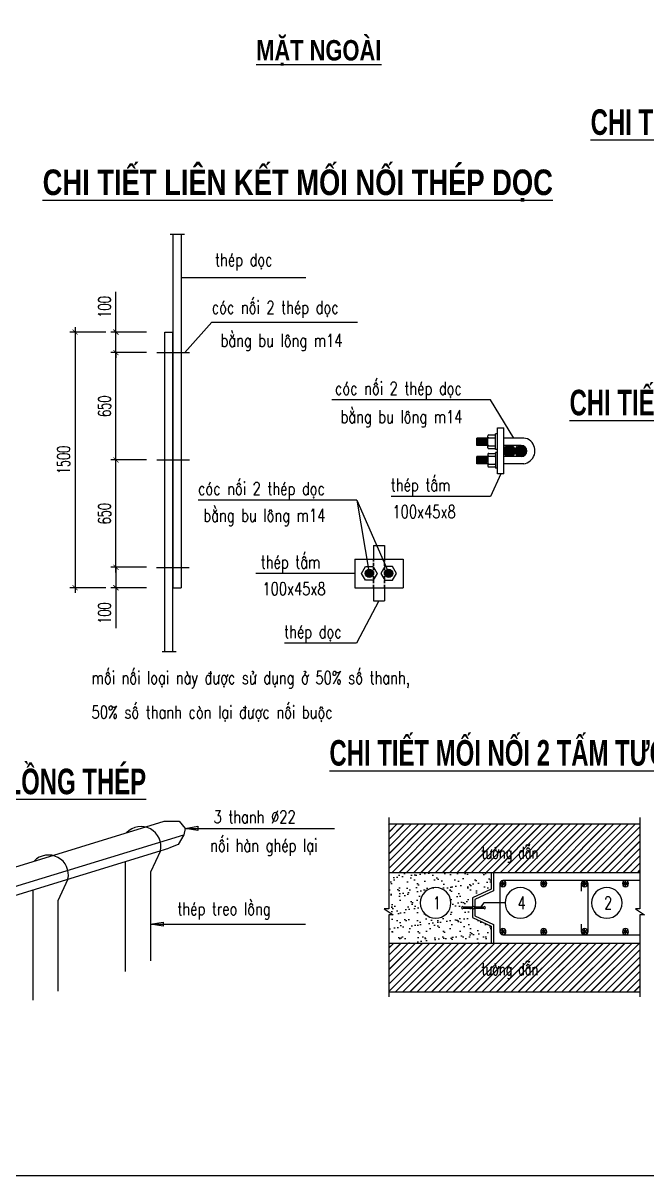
# Model space of a CAD drawing. Header units: millimetres. Extents: x -143570 to 58447, y -1448440 to -1202244.
# Drawn here: x -111154 to -98945, y -1275109 to -1252561 of the extents above; entities that cross this region are included whole.
import ezdxf
from ezdxf.enums import TextEntityAlignment as Align

# ---------------------------------------------------------------- set-up
doc = ezdxf.new("R2010")
doc.units = ezdxf.units.MM
doc.header["$LTSCALE"] = 30
doc.header["$PDMODE"] = 3
doc.linetypes.add('DASHED', pattern=[19.05, 12.7, -6.35])
doc.layers.get('0').update_dxf_attribs({"lineweight": 9})
doc.layers.get('Defpoints').update_dxf_attribs({"lineweight": 9})
for name, color, linetype in [('ccu11-Cotthep', 9, 'Continuous'), ('ccu11-Dim', 8, 'Continuous'), ('ccu11-Hatch', 8, 'Continuous'), ('ccu11-Manh', 8, 'Continuous'), ('ccu11-Text', 31, 'Continuous'), ('ccu11-Thay', 7, 'Continuous'), ('ccu11-Thep', 4, 'Continuous'), ('ccu11-Thep doc', 4, 'Continuous'), ('ccu11-Thepdai', 6, 'Continuous')]:
    doc.layers.add(name, color=color, linetype=linetype)
doc.layers.add('ccu11-Khuat', color=9, linetype='DASHED', lineweight=30)
doc.styles.add('ccu11-dim', font='vnsimli.shx', dxfattribs={"width": 0.65, "bigfont": 'bigfont.shx'})
doc.styles.add('ccu11-VnAvH-B', font='')
doc.styles.add('ccu11-vnsimli', font='vnsimli.shx', dxfattribs={"width": 0.8, "bigfont": 'vns.shx'})
doc.styles.add('ccu11-vnsimple', font='vnsimple.shx', dxfattribs={"bigfont": 'bigfont.shx'})
doc.styles.add('ccu11_simli', font='vnsimli.shx', dxfattribs={"width": 0.8})
doc.styles.get('ccu11-VnAvH-B').set_extended_font_data('.VnAvantH', bold=True)
doc.dimstyles.new('ccu11-100', dxfattribs={"dimscale": 100, "dimtxt": 2.5, "dimasz": 1, "dimexe": 1, "dimexo": 2, "dimgap": 1, "dimtad": 1, "dimdec": 0, "dimdsep": 46, "dimtxsty": 'ccu11-dim', "dimblk": 'ARCHTICK', "dimcen": -1, "dimdle": 1, "dimclrd": 256, "dimclre": 256, "dimclrt": 3, "dimadec": 0, "dimazin": 2, "dimtfac": 0.1, "dimtdec": 0, "dimtmove": 0, "dimatfit": 1, "dimldrblk": 'ARCHTICK', "dimfxl": 1, "dimtvp": 0.833333, "dimtolj": 1, "dimtzin": 12, "dimarcsym": 0})
doc.dimstyles.new('ccu11-100x4', dxfattribs={"dimscale": 100, "dimtxt": 2.5, "dimasz": 1, "dimexe": 1, "dimexo": 2, "dimgap": 1, "dimtad": 1, "dimdec": 0, "dimlfac": 0.25, "dimdsep": 46, "dimtxsty": 'ccu11-dim', "dimblk": 'ARCHTICK', "dimcen": -1, "dimdle": 1, "dimclrd": 256, "dimclre": 256, "dimclrt": 3, "dimadec": 0, "dimazin": 2, "dimtfac": 0.1, "dimtdec": 0, "dimtmove": 0, "dimatfit": 1, "dimldrblk": 'ARCHTICK', "dimfxl": 1, "dimtvp": 0.833333, "dimtolj": 1, "dimtzin": 12, "dimarcsym": 0})

# ---------------------------------------------------------------- blocks, each defined once
blk = doc.blocks.new('_ARCHTICK')
at = {"color": 0, "linetype": 'ByBlock', "const_width": 0.15}
blk.add_lwpolyline([(-0.5, -0.5), (0.5, 0.5)], dxfattribs=at)
blk = doc.blocks.new('*D836')
at = {"layer": 'ccu11-Dim', "lineweight": -2, "transparency": 16777216}
for p, q in [((-109536, -1258606), (-110236, -1258606)), ((-110136, -1258506), (-110136, -1263706)), ((-109536, -1263606), (-110236, -1263606))]:
    blk.add_line(p, q, dxfattribs=at)
at = {"layer": 'Defpoints', "color": 0, "transparency": 16777216}
for p in [(-109336, -1258606), (-110136, -1263606), (-109336, -1263606)]:
    blk.add_point(p, dxfattribs=at)
at = {"layer": 'ccu11-Dim', "lineweight": -2, "transparency": 16777216, "xscale": 100, "yscale": 100, "zscale": 100}
for p, rotation in [((-110136, -1258606), 90), ((-110136, -1263606), 270)]:
    blk.add_blockref('_ARCHTICK', p, dxfattribs=dict(at, rotation=rotation))
at = {"layer": 'ccu11-Dim', "color": 3, "transparency": 16777216, "insert": (-110361, -1261106), "char_height": 250, "attachment_point": 5, "rotation": 90, "style": 'ccu11-dim'}
blk.add_mtext('\\A1;1500', dxfattribs=at)
blk = doc.blocks.new('*D837')
at = {"layer": 'ccu11-Dim', "lineweight": -2, "transparency": 16777216}
for p, q in [((-109336, -1263206), (-109336, -1263106)), ((-108736, -1263206), (-109436, -1263206)), ((-109336, -1263206), (-109336, -1263606)), ((-108736, -1263606), (-109436, -1263606)), ((-109336, -1263606), (-109336, -1264393))]:
    blk.add_line(p, q, dxfattribs=at)
at = {"layer": 'Defpoints', "color": 0, "transparency": 16777216}
for p in [(-108536, -1263206), (-109336, -1263606), (-108536, -1263606)]:
    blk.add_point(p, dxfattribs=at)
at = {"layer": 'ccu11-Dim', "lineweight": -2, "transparency": 16777216, "xscale": 100, "yscale": 100, "zscale": 100}
for p, rotation in [((-109336, -1263206), 270), ((-109336, -1263606), 90)]:
    blk.add_blockref('_ARCHTICK', p, dxfattribs=dict(at, rotation=rotation))
at = {"layer": 'ccu11-Dim', "color": 3, "transparency": 16777216, "insert": (-109561, -1264100), "char_height": 250, "attachment_point": 5, "rotation": 90, "style": 'ccu11-dim'}
blk.add_mtext('\\A1;100', dxfattribs=at)
blk = doc.blocks.new('*D838')
at = {"layer": 'ccu11-Dim', "lineweight": -2, "transparency": 16777216}
for p, q in [((-109336, -1258606), (-109336, -1257820)), ((-108736, -1258606), (-109436, -1258606)), ((-109336, -1259006), (-109336, -1258606)), ((-108736, -1259006), (-109436, -1259006)), ((-109336, -1259006), (-109336, -1259106))]:
    blk.add_line(p, q, dxfattribs=at)
at = {"layer": 'Defpoints', "color": 0, "transparency": 16777216}
for p in [(-109336, -1258606), (-108536, -1258606), (-108536, -1259006)]:
    blk.add_point(p, dxfattribs=at)
at = {"layer": 'ccu11-Dim', "lineweight": -2, "transparency": 16777216, "xscale": 100, "yscale": 100, "zscale": 100}
for p, rotation in [((-109336, -1258606), 270), ((-109336, -1259006), 90)]:
    blk.add_blockref('_ARCHTICK', p, dxfattribs=dict(at, rotation=rotation))
at = {"layer": 'ccu11-Dim', "color": 3, "transparency": 16777216, "insert": (-109561, -1258113), "char_height": 250, "attachment_point": 5, "rotation": 90, "style": 'ccu11-dim'}
blk.add_mtext('\\A1;100', dxfattribs=at)
blk = doc.blocks.new('*D839')
at = {"layer": 'ccu11-Dim', "lineweight": -2, "transparency": 16777216}
for p, q in [((-108736, -1259006), (-109436, -1259006)), ((-109336, -1261206), (-109336, -1258906)), ((-108736, -1261106), (-109436, -1261106))]:
    blk.add_line(p, q, dxfattribs=at)
at = {"layer": 'Defpoints', "color": 0, "transparency": 16777216}
for p in [(-109336, -1259006), (-108536, -1259006), (-108536, -1261106)]:
    blk.add_point(p, dxfattribs=at)
at = {"layer": 'ccu11-Dim', "lineweight": -2, "transparency": 16777216, "xscale": 100, "yscale": 100, "zscale": 100}
for p, rotation in [((-109336, -1259006), 90), ((-109336, -1261106), 270)]:
    blk.add_blockref('_ARCHTICK', p, dxfattribs=dict(at, rotation=rotation))
at = {"layer": 'ccu11-Dim', "color": 3, "transparency": 16777216, "insert": (-109561, -1260056), "char_height": 250, "attachment_point": 5, "rotation": 90, "style": 'ccu11-dim'}
blk.add_mtext('\\A1;650', dxfattribs=at)
blk = doc.blocks.new('*D840')
at = {"layer": 'ccu11-Dim', "lineweight": -2, "transparency": 16777216}
for p, q in [((-109336, -1263306), (-109336, -1261006)), ((-108736, -1261106), (-109436, -1261106)), ((-108736, -1263206), (-109436, -1263206))]:
    blk.add_line(p, q, dxfattribs=at)
at = {"layer": 'Defpoints', "color": 0, "transparency": 16777216}
for p in [(-109336, -1261106), (-108536, -1261106), (-108536, -1263206)]:
    blk.add_point(p, dxfattribs=at)
at = {"layer": 'ccu11-Dim', "lineweight": -2, "transparency": 16777216, "xscale": 100, "yscale": 100, "zscale": 100}
for p, rotation in [((-109336, -1261106), 90), ((-109336, -1263206), 270)]:
    blk.add_blockref('_ARCHTICK', p, dxfattribs=dict(at, rotation=rotation))
at = {"layer": 'ccu11-Dim', "color": 3, "transparency": 16777216, "insert": (-109561, -1262156), "char_height": 250, "attachment_point": 5, "rotation": 90, "style": 'ccu11-dim'}
blk.add_mtext('\\A1;650', dxfattribs=at)
blk = doc.blocks.new('coc noi 1')
at = {"layer": 'ccu11-Hatch'}
h = blk.add_hatch(dxfattribs=at)
h.set_pattern_fill('ANSI31', color=256, scale=100, style=0)
h.set_pattern_definition([(45, (-151629.909, 23531.257), (-8.8388348, 8.8388348), [])])
h.paths.add_polyline_path([(340, 0, 1), (120, 0, 1)])
h = blk.add_hatch(dxfattribs=at)
h.set_pattern_fill('ANSI31', color=256, scale=100, style=0)
h.set_pattern_definition([(45, (-151409.909, 23531.257), (-8.8388348, 8.8388348), [])])
h.paths.add_polyline_path([(560, 0, 1), (340, 0, 1)])
at = {"layer": 'ccu11-Dim'}
for p, q in [((-409, 110), (-389, 250)), ((-399, 110), (-379, 250)), ((-379, 110), (-359, 250)), ((-369, 110), (-349, 250)), ((-349, 110), (-329, 250)), ((-339, 110), (-319, 250)), ((-319, 110), (-299, 250)), ((-309, 110), (-289, 250)), ((-289, 110), (-269, 250)), ((-279, 110), (-259, 250)), ((-259, 110), (-239, 250)), ((-249, 110), (-229, 250)), ((-229, 110), (-209, 250)), ((-219, 110), (-199, 250)), ((-175, 257), (-55, 257)), ((-175, 103), (-55, 103)), ((-409, -250), (-389, -110)), ((-399, -250), (-379, -110)), ((-379, -250), (-359, -110)), ((-369, -250), (-349, -110)), ((-349, -250), (-329, -110)), ((-339, -250), (-319, -110)), ((-319, -250), (-299, -110)), ((-309, -250), (-289, -110)), ((-289, -250), (-269, -110)), ((-279, -250), (-259, -110)), ((-259, -250), (-239, -110)), ((-249, -250), (-229, -110)), ((-229, -250), (-209, -110)), ((-219, -250), (-199, -110)), ((-175, -103), (-55, -103)), ((-175, -257), (-55, -257))]:
    blk.add_line(p, q, dxfattribs=at)
for centre, start, end in [((-175, 272), 180, 270), ((-175, 242), 90, 180), ((-55, 272), 270, 0), ((-55, 242), 0, 90), ((-175, 118), 180, 270), ((-175, 88), 90, 180), ((-55, 118), 270, 0), ((-55, 88), 0, 90), ((-175, -88), 180, 270), ((-175, -118), 90, 180), ((-55, -88), 270, 0), ((-55, -118), 0, 90), ((-175, -242), 180, 270), ((-175, -272), 90, 180), ((-55, -242), 270, 0), ((-55, -272), 0, 90)]:
    blk.add_arc(centre, 15, start, end, dxfattribs=at)
at = {"layer": 'ccu11-Thay'}
for p, q in [((-190, 250), (-409, 250)), ((-409, 110), (-409, 250)), ((-190, 62), (-190, 298)), ((-175, 313), (-55, 313)), ((-40, 27), (-40, 333)), ((0, 333), (-40, 333)), ((0, -450), (0, 450)), ((0, 450), (120, 450)), ((120, -450), (120, 450)), ((509, 250), (120, 250)), ((-190, 110), (-409, 110)), ((-175, 47), (-55, 47)), ((0, 27), (-40, 27)), ((460, 110), (120, 110)), ((147, 86), (144, 83)), ((149, 74), (144, 79)), ((156, 81), (151, 86)), ((304, 81), (309, 86)), ((311, 74), (316, 79)), ((316, 83), (313, 86)), ((367, 86), (364, 83)), ((369, 74), (364, 79)), ((376, 81), (371, 86)), ((524, 81), (529, 86)), ((531, 74), (536, 79)), ((536, 83), (533, 86)), ((-409, -250), (-409, -110)), ((-190, -110), (-409, -110)), ((-190, -62), (-190, -298)), ((-175, -47), (-55, -47)), ((-40, -27), (-40, -333)), ((0, -27), (-40, -27)), ((460, -110), (120, -110)), ((149, -74), (144, -79)), ((144, -83), (147, -86)), ((156, -81), (151, -86)), ((304, -81), (309, -86)), ((311, -74), (316, -79)), ((313, -86), (316, -83)), ((369, -74), (364, -79)), ((364, -83), (367, -86)), ((376, -81), (371, -86)), ((524, -81), (529, -86)), ((531, -74), (536, -79)), ((533, -86), (536, -83)), ((-190, -250), (-409, -250)), ((-175, -313), (-55, -313)), ((0, -333), (-40, -333)), ((120, -450), (0, -450)), ((509, -250), (120, -250))]:
    blk.add_line(p, q, dxfattribs=at)
for centre in [(230, 0), (450, 0)]:
    blk.add_circle(centre, 110, dxfattribs=at)
for centre, radius, start, end in [((-175, 298), 15, 90, 180), ((-55, 298), 15, 0, 90), ((509, 50), 200, 45.5847, 90), ((-175, 62), 15, 180, 270), ((-55, 62), 15, 270, 0), ((146, 81), 3, 135, 225), ((149, 84), 3, 45, 135), ((311, 84), 3, 45, 135), ((314, 81), 3, 315, 45), ((366, 81), 3, 135, 225), ((369, 84), 3, 45, 135), ((460, 0), 110, 270, 90), ((472, 5), 258, 278.1898, 46.7305), ((531, 84), 3, 45, 135), ((534, 81), 3, 315, 45), ((-175, -62), 15, 90, 180), ((-55, -62), 15, 0, 90), ((146, -81), 3, 135, 225), ((149, -84), 3, 225, 315), ((311, -84), 3, 225, 315), ((314, -81), 3, 315, 45), ((366, -81), 3, 135, 225), ((369, -84), 3, 225, 315), ((531, -84), 3, 225, 315), ((534, -81), 3, 315, 45), ((-175, -298), 15, 180, 270), ((-55, -298), 15, 270, 0)]:
    blk.add_arc(centre, radius, start, end, dxfattribs=at)
blk = doc.blocks.new('coc noi 2')
at = {"layer": 'ccu11-Hatch'}
h = blk.add_hatch(dxfattribs=at)
h.set_pattern_fill('ANSI31', color=256, scale=100, style=0)
h.set_pattern_definition([(45, (-152649.407, 24822.856), (-8.8388348, 8.8388348), [])])
h.paths.add_polyline_path([(-590, -280, 1), (-730, -280, 1)])
h.paths.add_polyline_path([(-210, -280, 1), (-350, -280, 1)])
at = {"layer": 'ccu11-Khuat', "ltscale": 0.15}
for p, q in [((-580, -560), (-580, 0)), ((-360, -560), (-360, 0))]:
    blk.add_line(p, q, dxfattribs=at)
at = {"layer": 'ccu11-Thay'}
for p, q in [((-580, 266), (-580, 0)), ((-580, 266), (-360, 266)), ((-360, 266), (-360, 0)), ((-940, 0), (0, 0)), ((-940, 0), (-940, -560)), ((0, 0), (0, -560)), ((-940, -560), (0, -560)), ((-580, -560), (-580, -819)), ((-360, -560), (-360, -819)), ((-580, -819), (-360, -819))]:
    blk.add_line(p, q, dxfattribs=at)
for points in [[(-737, -147), (-583, -147), (-507, -280), (-583, -413), (-737, -413), (-813, -280)], [(-203, -147), (-357, -147), (-433, -280), (-357, -413), (-203, -413), (-127, -280)]]:
    blk.add_lwpolyline(points, close=True, dxfattribs=at)
for centre, radius in [((-660, -280), 80), ((-660, -280), 70), ((-280, -280), 80), ((-280, -280), 70)]:
    blk.add_circle(centre, radius, dxfattribs=at)
blk = doc.blocks.new('SHD')
at = {"layer": 'ccu11-Cotthep'}
blk.add_circle((300, 0), 300, dxfattribs=at)
at = {"layer": 'ccu11-Cotthep', "color": 31, "style": 'ccu11_simli', "width": 0.8}
blk.add_attdef('DK', text='', height=250, dxfattribs=at).set_placement((-101, 65), align=Align.BOTTOM_RIGHT)
blk.add_attdef('KH', text='', height=250, dxfattribs=at).set_placement((300, 0), align=Align.MIDDLE)
blk.add_attdef('KC', text='', height=250, dxfattribs=at).set_placement((-101, -142), align=Align.TOP_RIGHT)
blk = doc.blocks.new('MCT')
at = {"ltscale": 0.005}
for p, q in [((-0.49, 0), (0.49, 0)), ((0.35, -0.35), (-0.35, 0.35)), ((-0.35, -0.35), (0.35, 0.35)), ((0, -0.49), (0, 0.49))]:
    blk.add_line(p, q, dxfattribs=at)
blk.add_circle((0, 0), 0.492, dxfattribs=at)

msp = doc.modelspace()

# ---------------------------------------------------------------- hatches: boundary and pattern name
msp.add_hatch(color=256).paths.add_polyline_path([(-102142.63, -1269852.08), (-102321.34, -1269852.08, 0.57735027), (-102357.26, -1269852.08), (-102535.97, -1269852.08, 3.73205081), (-102535.97, -1269872.81), (-102357.26, -1269872.81, 0.57735027), (-102321.34, -1269872.81), (-102142.63, -1269872.81, 3.73205081)])
at = {"layer": 'ccu11-Hatch'}
h = msp.add_hatch(dxfattribs=at)
h.set_pattern_fill('JIS_LC_20', color=256, scale=5)
h.set_pattern_definition([(45, (1309.57, 676.48), (-70.710678, 70.710678), []), (45, (1311.57, 676.48), (-70.710678, 70.710678), [])])
h.paths.add_polyline_path([(-99083.85, -1268224.71), (-103998.24, -1268224.71), (-103998.24, -1269171.24), (-99083.85, -1269171.24)])
h.paths.add_polyline_path([(-99083.85, -1270553.64), (-103998.24, -1270553.64), (-103998.24, -1271508.94), (-99083.85, -1271508.94)])
h.paths.add_polyline_path([(-102281.43, -1268996.07), (-100716.36, -1268996.07), (-100716.36, -1268436.52), (-102281.43, -1268436.52)], flags=24)
h.paths.add_polyline_path([(-102281.43, -1271272.6), (-100716.36, -1271272.6), (-100716.36, -1270713.06), (-102281.43, -1270713.06)], flags=24)
h = msp.add_hatch(dxfattribs=at)
h.set_pattern_fill('AR-SAND', color=256, scale=5, style=0)
h.set_pattern_definition([(37.5, (1309.57, 676.48), (-8.000156, 244.70662), [0, -193.04, 0, -215.9, 0, -206.375]), (7.5, (1309.57, 676.48), (224.76164, 358.41255), [0, -104.14, 0, -173.99, 0, -66.675]), (327.5, (1153.36, 676.48), (395.496185, 0.718592), [0, -63.5, 0, -228.6, 0, -298.45]), (317.5, (1153.36, 676.48), (381.77823, 111.46466), [0, -31.75, 0, -149.86, 0, -171.45])])
h.paths.add_polyline_path([(-101996.89, -1269171.24), (-103998.24, -1269171.24), (-103998.24, -1269885.62), (-104085.6, -1269885.62), (-103910.87, -1270002.11), (-103998.24, -1270002.11), (-103998.24, -1270553.64), (-101996.89, -1270553.64), (-101996.89, -1270225.4), (-102362.34, -1270052.03), (-102362.34, -1269872.81), (-102535.97, -1269872.81, -3.73205081), (-102535.97, -1269852.08), (-102362.34, -1269852.08), (-102362.34, -1269672.86), (-101996.89, -1269499.49)])
h.paths.add_polyline_path([(-102780.39, -1269769.54, -1), (-103380.39, -1269769.54, -1)], flags=16)
h.paths.add_polyline_path([(-103138.72, -1269957.04), (-102972.05, -1269957.04), (-102972.05, -1269582.04), (-103138.72, -1269582.04)], flags=8)

# ---------------------------------------------------------------- linework, layer by layer
at = {"layer": 'ccu11-Dim'}
for q in [(-103998.93, -1263317.77), (-104378.93, -1263317.77)]:
    msp.add_line((-104624.14, -1261892.15), q, dxfattribs=at)
at = {"layer": 'ccu11-Dim', "linetype": 'Continuous', "extrusion": (0, 0, -1)}
msp.add_lwpolyline([(107985.5, -1259006.5), (107457.67, -1258412.96), (104610.39, -1258412.96)], dxfattribs=at)
at = {"layer": 'ccu11-Manh'}
msp.add_line((-105618.27, -1257546.68), (-108061.23, -1257546.68), dxfattribs=at)
for points in [[(-101552.44, -1260680.68), (-102007.24, -1259931.73), (-105109.76, -1259931.73)], [(-101806.93, -1261380.68), (-102007.24, -1261819.52), (-103953.76, -1261819.52)], [(-104624.14, -1261892.15), (-104624.14, -1261892.15), (-107726.66, -1261892.15)], [(-104658.93, -1263327.85), (-105186.33, -1263327.85), (-106598.49, -1263327.85)], [(-104188.93, -1263863.87), (-104628.21, -1264691.84), (-106040.37, -1264691.84)]]:
    msp.add_lwpolyline(points, dxfattribs=at)
for points, elevation in [([(-103998.24, -1268099.71), (-103998.24, -1269885.62), (-104085.6, -1269885.62), (-103910.87, -1270002.11), (-103998.24, -1270002.11), (-103998.24, -1271607.94)], 717919.76), ([(-99083.85, -1268099.71), (-99083.85, -1269885.62), (-99171.21, -1269885.62), (-98996.48, -1270002.11), (-99083.85, -1270002.11), (-99083.85, -1271607.94)], 717919.76), ([(-101722.61, -1269769.54), (-102135.81, -1269769.54), (-102201.85, -1269855.53)], 711336.13)]:
    msp.add_lwpolyline(points, dxfattribs=dict(at, elevation=elevation))
at = {"layer": 'ccu11-Thay'}
for p, q in [((-103998.24, -1268224.71, 717919.76), (-99083.85, -1268224.71, 717919.76)), ((-103998.24, -1269171.24, 717919.76), (-99083.85, -1269171.24, 717919.76)), ((-103998.24, -1270553.64, 717919.76), (-99083.85, -1270553.64, 717919.76)), ((-103998.24, -1271508.94, 717919.76), (-99083.85, -1271508.94, 717919.76))]:
    msp.add_line(p, q, dxfattribs=at)
msp.add_lwpolyline([(-138866.43, -1209769.09), (-46466.43, -1209769.09), (-46466.43, -1275109.1), (-138866.43, -1275109.1)], close=True, dxfattribs=at)
msp.add_lwpolyline([(-138866.43, -1209769.09), (-46466.43, -1209769.09), (-46466.43, -1275109.1), (-138866.43, -1275109.1)], close=True, dxfattribs=at)
msp.add_lwpolyline([(-138866.43, -1209769.09), (-46466.43, -1209769.09), (-46466.43, -1275109.1), (-138866.43, -1275109.1)], close=True, dxfattribs=at)
at = {"layer": 'ccu11-Thay', "elevation": 717919.76}
for points in [[(-101996.89, -1269171.24), (-101996.89, -1269499.49), (-102362.34, -1269672.86), (-102362.34, -1269855.53)], [(-101950.81, -1269171.24), (-101950.81, -1269531.09), (-102316.26, -1269704.47), (-102316.26, -1269855.53)], [(-102362.34, -1269869.36), (-102362.34, -1270052.03), (-101996.89, -1270225.4), (-101996.89, -1270553.64)], [(-102316.26, -1269869.36), (-102316.26, -1270020.42), (-101950.81, -1270193.79), (-101950.81, -1270553.64)]]:
    msp.add_lwpolyline(points, dxfattribs=at)
msp.add_lwpolyline([(-102535.97, -1269872.81), (-102357.26, -1269872.81, 0.57735027), (-102321.34, -1269872.81), (-102142.63, -1269872.81, 3.73205081), (-102142.63, -1269852.08), (-102321.34, -1269852.08, 0.57735027), (-102357.26, -1269852.08), (-102535.97, -1269852.08, 3.73205081)], format="xyb", close=True, dxfattribs=at)
at = {"layer": 'ccu11-Thep'}
for p, q in [((-108272.23, -1256689.64), (-107996.23, -1256689.64)), ((-108381.23, -1258606.5), (-108221.23, -1258606.5)), ((-108536.33, -1259006.5), (-107896.33, -1259006.5)), ((-108536.33, -1261106.5), (-107896.33, -1261106.5)), ((-108541.23, -1263206.5), (-107901.23, -1263206.5)), ((-108221.23, -1263606.5), (-108061.23, -1263606.5)), ((-108432.23, -1264854.47), (-108156.23, -1264854.47)), ((-114236.46, -1269964.82), (-108392.46, -1268172.32)), ((-108392.46, -1268172.32), (-108100.46, -1268171.82)), ((-108100.46, -1268171.82), (-107981.46, -1268311.82)), ((-107981.46, -1268311.82), (-108010.1, -1268434.99)), ((-113854.1, -1270227.49), (-108010.1, -1268434.99)), ((-108010.1, -1268434.99), (-108120.31, -1268629.17)), ((-114142.87, -1270490.86), (-108298.87, -1268698.36)), ((-108464.96, -1268749.3), (-108661.82, -1269170.71)), ((-108120.31, -1268629.17), (-108298.87, -1268698.36)), ((-109154.82, -1268960.9), (-109154.82, -1271113.12)), ((-108661.82, -1269170.71), (-108661.82, -1270903.42)), ((-110275.1, -1269304.52), (-110471.96, -1269725.92)), ((-110964.96, -1269516.12), (-110964.96, -1271668.34)), ((-110471.96, -1269725.92), (-110471.96, -1271496.27))]:
    msp.add_line(p, q, dxfattribs=at)
for points in [[(-108221.23, -1256689.64), (-108221.23, -1257856.23), (-108221.23, -1258984.06), (-108221.23, -1263606.5)], [(-108061.23, -1256689.64), (-108061.23, -1257878.67), (-108061.23, -1259006.5), (-108061.23, -1263606.5)], [(-108381.23, -1264854.47), (-108381.23, -1263646.41), (-108381.23, -1262828.94), (-108381.23, -1258606.5)], [(-108221.23, -1264854.47), (-108221.23, -1263623.97), (-108221.23, -1262806.5), (-108221.23, -1258606.5)]]:
    msp.add_lwpolyline(points, dxfattribs=at)
at = {"layer": 'ccu11-Thep', "elevation": 717919.76}
msp.add_lwpolyline([(-99083.85, -1269332.52), (-101765.27, -1269332.52, 0.41421356), (-101825.27, -1269392.52), (-101825.27, -1270332.36, 0.41421356), (-101765.27, -1270392.36), (-99083.85, -1270392.36)], format="xyb", dxfattribs=at)
at = {"layer": 'ccu11-Thep'}
for centre in [(-108845.66, -1268667.01), (-110655.8, -1269222.22)]:
    msp.add_arc(centre, 389.49, 347.801978, 136.237091, dxfattribs=at)
at = {"layer": 'ccu11-Thepdai', "elevation": 717919.76}
msp.add_lwpolyline([(-100225.27, -1269540.46), (-100225.27, -1269392.52, -1), (-100105.27, -1269392.52), (-100105.27, -1270332.36, -1), (-100225.27, -1270332.36), (-100225.27, -1270184.43)], format="xyb", dxfattribs=at)

# ---------------------------------------------------------------- block references
at = {"layer": 'ccu11-Hatch'}
for name, p in [('coc noi 1', (-101866.93, -1260930.68)), ('coc noi 2', (-103718.93, -1263044.52))]:
    msp.add_blockref(name, p, dxfattribs=at)
at = {"layer": 'ccu11-Thay'}
ref = msp.add_blockref('SHD', (-102780.39, -1269769.54, 711336.13), dxfattribs=dict(at, xscale=-1))
ref.add_attrib('KH', '1', dxfattribs={"layer": 'ccu11-Cotthep', "color": 31, "height": 250, "style": 'ccu11-vnsimple', "width": 0.7}).set_placement((-103055.39, -1269769.54, 711336.13), align=Align.MIDDLE_CENTER)
ref = msp.add_blockref('SHD', (-101122.61, -1269769.54, 711336.13), dxfattribs=dict(at, xscale=-1))
ref.add_attrib('KH', '4', dxfattribs={"layer": 'ccu11-Cotthep', "color": 31, "height": 250, "style": 'ccu11-vnsimple', "width": 0.7}).set_placement((-101397.61, -1269769.54, 711336.13), align=Align.MIDDLE_CENTER)
ref = msp.add_blockref('SHD', (-99430.83, -1269769.54, 711336.13), dxfattribs=dict(at, xscale=-1))
ref.add_attrib('KH', '2', dxfattribs={"layer": 'ccu11-Cotthep', "color": 31, "height": 250, "style": 'ccu11-vnsimple', "width": 0.7}).set_placement((-99705.83, -1269769.54, 711336.13), align=Align.MIDDLE_CENTER)
at = {"layer": 'ccu11-Thep doc', "xscale": -121.9200000001001, "yscale": 121.9200000001001, "zscale": 121.92, "rotation": 270}
for p in [(-101765.27, -1269392.52, 717919.76), (-100965.27, -1269392.52, 717919.76), (-100165.27, -1269392.52, 717919.76), (-99365.27, -1269392.52, 717919.76), (-101765.27, -1270332.36, 717919.76), (-100965.27, -1270332.36, 717919.76), (-100165.27, -1270332.36, 717919.76), (-99365.27, -1270332.36, 717919.76)]:
    msp.add_blockref('MCT', p, dxfattribs=at)

# ---------------------------------------------------------------- texts
at = {"layer": 'ccu11-Text', "color": 1, "style": 'ccu11-VnAvH-B', "width": 0.8}
msp.add_text('%%UmÆt ngoµi', height=400, dxfattribs=at).set_placement((-105367.18, -1253293.56), align=Align.CENTER)
at = {"layer": 'ccu11-Text'}
for s, height, style, width, p in [('%%Uchi tiÕt n¾p ®Ëy èNG SI£U ¢M', 500, 'ccu11-VnAvH-B', 0.7, (-96315.48, -1254748.25)), ('%%Uchi tiÕt liªn kÕt mèi nèi thÐp däc', 500, 'ccu11-VnAvH-B', 0.8, (-105778.24, -1255925.73)), ('%%Uchi tiÕt n¾p ®Ëy èNG QUAN TR¾C CHUYÓN VÞ', 500, 'ccu11-VnAvH-B', 0.7, (-94960.52, -1260233.33)), ('%%Uchi tiÕt ng¸ng lång thÐp', 500, 'ccu11-VnAvH-B', 0.7, (-112087.12, -1267643.38)), ('3 thanh `22', 250, 'ccu11-vnsimli', 0.75, (-106622.37, -1268211.37)), ('nèi hµn ghÐp l¹i', 250, 'ccu11-vnsimli', 0.75, (-106443.88, -1268767.87))]:
    msp.add_text(s, height=height, dxfattribs=dict(at, style=style, width=width)).set_placement(p, align=Align.CENTER)
for s, height, style, width, p in [('thÐp däc ', 250, 'ccu11-vnsimli', 0.75, (-107396.57, -1257315.77)), ('cãc nèi 2 thÐp däc', 250, 'ccu11-vnsimli', 0.75, (-107460.97, -1258245.62)), ('b»ng bu l«ng m14', 250, 'ccu11-vnsimli', 0.75, (-107289.7, -1258891.08)), ('cãc nèi 2 thÐp däc', 250, 'ccu11-vnsimli', 0.75, (-105049.99, -1259830.63)), ('b»ng bu l«ng m14', 250, 'ccu11-vnsimli', 0.75, (-104941.79, -1260384.38)), ('cãc nèi 2 thÐp däc', 250, 'ccu11-vnsimli', 0.75, (-107729.97, -1261791.05)), ('thÐp tÊm', 250, 'ccu11-vnsimli', 0.75, (-103957.06, -1261718.42)), ('b»ng bu l«ng m14', 250, 'ccu11-vnsimli', 0.75, (-107625.51, -1262314.67)), ('100x45x8', 250, 'ccu11-vnsimli', 0.75, (-103925.57, -1262242.04)), ('thÐp tÊm', 250, 'ccu11-vnsimli', 0.75, (-106502.14, -1263226.76)), ('100x45x8', 250, 'ccu11-vnsimli', 0.75, (-106470.66, -1263750.38)), ('thÐp däc', 250, 'ccu11-vnsimli', 0.75, (-106043.67, -1264590.74)), ('mèi nèi lo¹i nµy ®\xadîc sö dông ë 50%%% sè thanh,', 250, 'ccu11-vnsimli', 0.75, (-109813.12, -1265489.97)), ('50%%% sè thanh cßn l¹i ®\xadîc nèi buéc', 250, 'ccu11-vnsimli', 0.75, (-109813.12, -1266163.97)), ('%%Uchi tiÕt mèi nèi 2 tÊm t\xadêng', 500, 'ccu11-VnAvH-B', 0.7, (-105158.86, -1267084.5, 717919.76)), ('thÐp treo lång', 250, 'ccu11-vnsimli', 0.75, (-108133.32, -1270009.54))]:
    msp.add_text(s, height=height, dxfattribs=dict(at, style=style, width=width)).set_placement(p)
at = {"layer": 'ccu11-Text', "linetype": 'Continuous', "ltscale": 600, "style": 'ccu11-vnsimli', "width": 0.7}
for p in [(-102188.17, -1268902.81, 717919.76), (-102188.17, -1271179.34, 717919.76)]:
    msp.add_text('t\xadêng dÉn', height=230.4, dxfattribs=at).set_placement(p)

# ---------------------------------------------------------------- dimensions: what is measured, and where the dimension line sits
at = {"layer": 'ccu11-Dim'}
for base, p1, p2, angle, picture, middle in [((-109336.33, -1258606.5), (-108536.33, -1259006.5), (-108536.33, -1258606.5), 90, '*D838', (-109561.33, -1258113.04)), ((-109336.33, -1263606.5), (-108536.33, -1263206.5), (-108536.33, -1263606.5), 270, '*D837', (-109561.33, -1264099.95))]:
    dim = msp.add_linear_dim(base=base, p1=p1, p2=p2, angle=angle, dimstyle='ccu11-100x4', dxfattribs=at)
    dim.commit()
    dim.dimension.update_dxf_attribs({"geometry": picture, "text_midpoint": middle})
dim = msp.add_aligned_dim(p1=(-109336.33, -1258606.5), p2=(-109336.33, -1263606.5), distance=-800, text='1500', dimstyle='ccu11-100x4', dxfattribs=at)
dim.commit()
dim.dimension.update_dxf_attribs({"geometry": '*D836', "text_midpoint": (-110361.33, -1261106.5)})
for base, p1, p2, picture, middle in [((-109336.33, -1259006.5), (-108536.33, -1261106.5), (-108536.33, -1259006.5), '*D839', (-109561.33, -1260056.5)), ((-109336.33, -1261106.5), (-108536.33, -1263206.5), (-108536.33, -1261106.5), '*D840', (-109561.33, -1262156.5))]:
    dim = msp.add_linear_dim(base=base, p1=p1, p2=p2, angle=90, text='650', dimstyle='ccu11-100x4', dxfattribs=at)
    dim.commit()
    dim.dimension.update_dxf_attribs({"geometry": picture, "text_midpoint": middle})

# ---------------------------------------------------------------- leaders
at = {"layer": 'ccu11-Manh'}
for points in [[(-107981.46, -1268311.82), (-105062.11, -1268311.82)], [(-108661.82, -1270184.53), (-105629.06, -1270184.53)]]:
    msp.add_leader(points, dimstyle='ccu11-100', override={"dimasz": 2.5, "dimtad": 0, "dimldrblk": 'ClosedBlank'}, dxfattribs=at)

doc.saveas('drawing.dxf')
